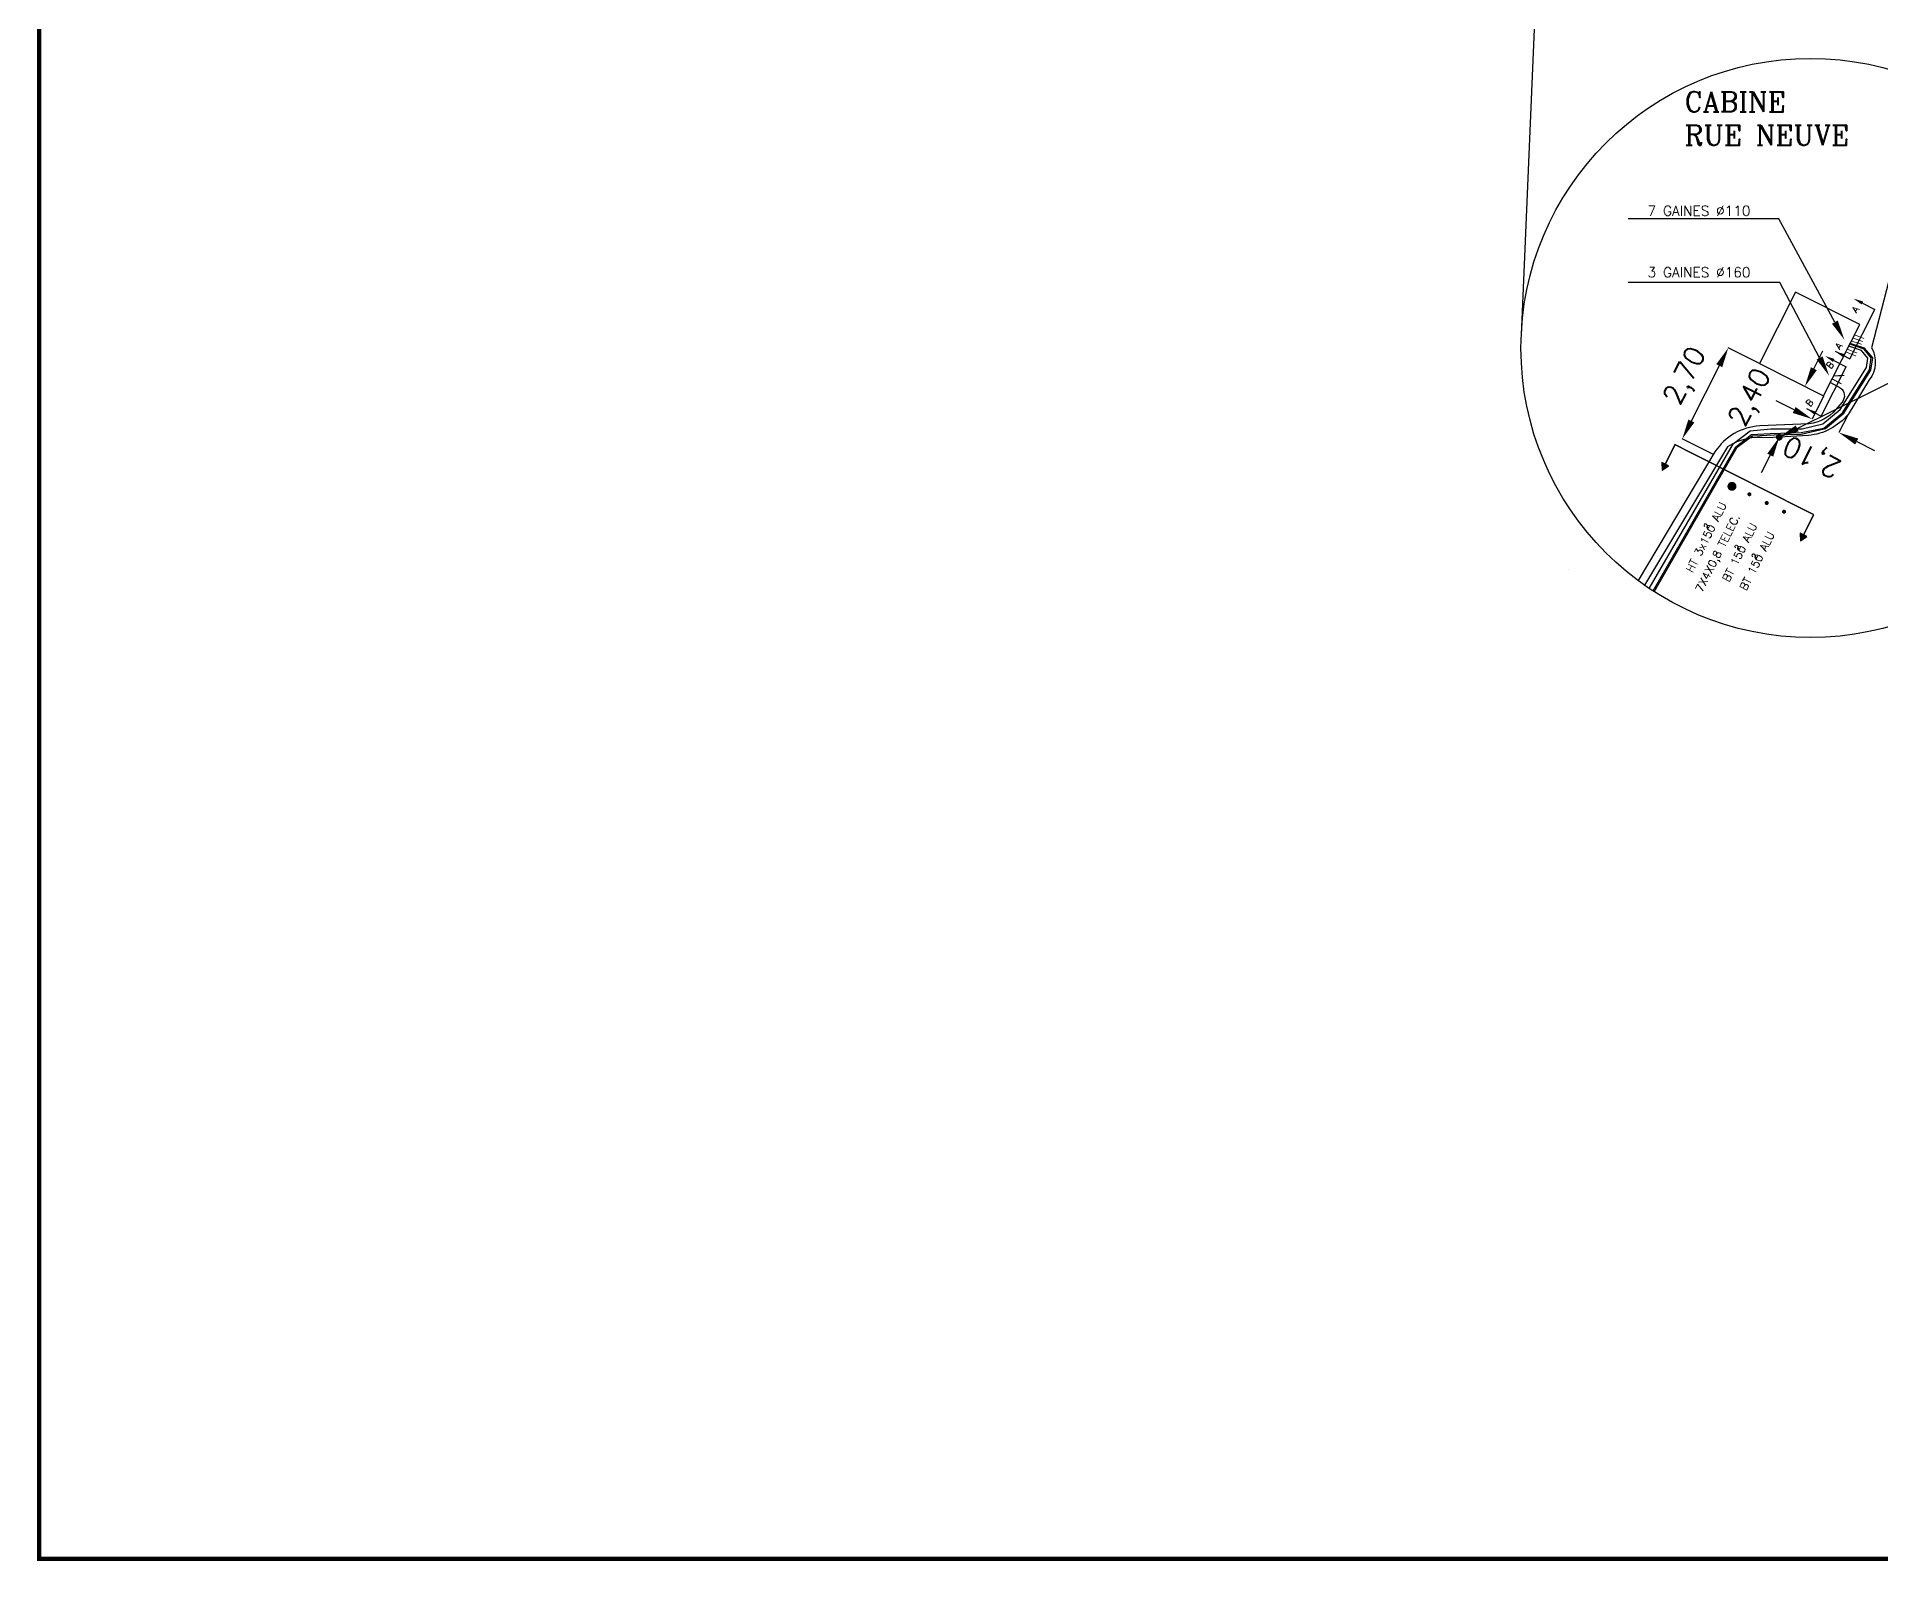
# Model space of a CAD drawing. Header units: millimetres. Extents: x 127045 to 128191, y 151549 to 152340.
# Drawn here: x 127045.2 to 127321.7, y 151549.4 to 151778 of the extents above; entities that cross this region are included whole.
import ezdxf
from ezdxf.enums import TextEntityAlignment as Align

# ---------------------------------------------------------------- set-up
doc = ezdxf.new("R2010")
doc.units = ezdxf.units.MM
doc.header["$MEASUREMENT"] = 0
doc.linetypes.add('CENTER2', pattern=[28.125, 18.75, -3.125, 3.125, -3.125])
doc.linetypes.add('M_ISOL_15', pattern=[14.5, 4, -1.5, 1.5, -1.5, 1.5, -1.5, 1.5, -1.5])
doc.layers.get('0').update_dxf_attribs({"color": 252, "linetype": 'CONTINUOUS'})
doc.layers.get('DEFPOINTS').update_dxf_attribs({"linetype": 'CONTINUOUS'})
for name, color, linetype in [('CARTOUCHE', 7, 'CONTINUOUS'), ('COT_ELEC', 7, 'CONTINUOUS'), ('DETAILS', 7, 'CONTINUOUS')]:
    doc.layers.add(name, color=color, linetype=linetype)
doc.styles.add('ROMANC', font='romanc', dxfattribs={"height": 1.5})
doc.styles.add('ROMANS', font='romans')
doc.styles.get("Standard").update_dxf_attribs({"font": 'txt.shx'})
doc.dimstyles.new('DADEL', dxfattribs={"dimtxt": 3, "dimasz": 3, "dimexe": 0, "dimexo": 0, "dimgap": 1.5, "dimtad": 0, "dimzin": 0, "dimdsep": 46, "dimtxsty": 'Standard', "dimcen": 0, "dimdle": 1.25, "dimadec": 0, "dimazin": 0, "dimtfac": 0.033333, "dimtofl": 0, "dimtmove": 2, "dimatfit": 3, "dimfxl": 0, "dimtolj": 1, "dimtzin": 0, "dimarcsym": 0})

# ---------------------------------------------------------------- blocks, each defined once
blk = doc.blocks.new('CARTOUA0')
at = {"layer": 'CARTOUCHE', "const_width": 0.68}
blk.add_lwpolyline([(949.88, 0), (0, 0), (0, 790)], dxfattribs=at)
at = {"layer": 'CARTOUCHE', "style": 'ROMANS'}
for tag, p in [('*1', (1046.5, 81)), ('*2', (1046, 74.5)), ('*3', (1046.5, 68)), ('*4', (1046.5, 61.5))]:
    blk.add_attdef(tag, text='', height=3.41, dxfattribs=at).set_placement(p, align=Align.CENTER)
for tag, p in [('NO', (1106.04, 36.62)), ('ECH', (1105.49, 30.73)), ('DAT', (1105.49, 24.88)), ('SER', (1105.49, 19.02)), ('BUR', (1105.49, 13.17)), ('APP', (1106.04, 7.22)), ('DES', (1105.49, 1.46))]:
    blk.add_attdef(tag, p, '', height=2.93, dxfattribs=at)
blk = doc.blocks.new('*D9')
at = {"color": 0, "linetype": 'ByBlock'}
for p, q in [((127303.56, 151729), (127298.9, 151731.35)), ((127297.54, 151728.67), (127293.35, 151720.37)), ((127296.66, 151715.34), (127292, 151717.7))]:
    blk.add_line(p, q, dxfattribs=at)
for points in [[(127297.1, 151728.9), (127297.99, 151728.45), (127298.9, 151731.35)], [(127292.91, 151720.6), (127293.8, 151720.15), (127292, 151717.7)]]:
    blk.add_solid(points, dxfattribs=at)
at = {"layer": 'DEFPOINTS', "color": 0, "linetype": 'ByBlock'}
for p in [(127303.56, 151729), (127292, 151717.7), (127296.66, 151715.34)]:
    blk.add_point(p, dxfattribs=at)
at = {"color": 0, "linetype": 'ByBlock'}
blk.add_text('2,70', height=3, rotation=63.2129, dxfattribs=at).set_placement((127292.26, 151727.23), align=Align.MIDDLE_CENTER)
blk = doc.blocks.new('*D10')
at = {"color": 0, "linetype": 'ByBlock'}
for p, q in [((127311.74, 151728.23), (127313.09, 151730.91)), ((127310.39, 151725.55), (127310.39, 151725.55)), ((127306.55, 151717.95), (127306.55, 151717.95)), ((127305.19, 151715.27), (127303.84, 151712.59))]:
    blk.add_line(p, q, dxfattribs=at)
for points in [[(127311.29, 151728.45), (127312.18, 151728), (127310.39, 151725.55)], [(127304.75, 151715.49), (127305.64, 151715.04), (127306.55, 151717.95)]]:
    blk.add_solid(points, dxfattribs=at)
at = {"layer": 'DEFPOINTS', "color": 0, "linetype": 'ByBlock'}
for p in [(127310.39, 151725.55), (127306.55, 151717.95), (127306.55, 151717.95)]:
    blk.add_point(p, dxfattribs=at)
at = {"color": 0, "linetype": 'ByBlock'}
blk.add_text('2,40', height=3, rotation=63.2129, dxfattribs=at).set_placement((127302.01, 151724), align=Align.MIDDLE_CENTER)
blk = doc.blocks.new('*D11')
at = {"color": 0, "linetype": 'ByBlock'}
for p, q in [((127308.78, 151722.04), (127306.1, 151723.39)), ((127313.2, 151724.13), (127311.46, 151720.68)), ((127316.86, 151721.37), (127315.48, 151718.65)), ((127318.16, 151717.3), (127320.84, 151715.95))]:
    blk.add_line(p, q, dxfattribs=at)
for points in [[(127308.55, 151721.59), (127309, 151722.48), (127311.46, 151720.68)], [(127317.94, 151716.85), (127318.39, 151717.74), (127315.48, 151718.65)]]:
    blk.add_solid(points, dxfattribs=at)
at = {"layer": 'DEFPOINTS', "color": 0, "linetype": 'ByBlock'}
for p in [(127313.2, 151724.13), (127316.86, 151721.37), (127315.48, 151718.65)]:
    blk.add_point(p, dxfattribs=at)
at = {"color": 0, "linetype": 'ByBlock'}
blk.add_text('2,10', height=3, rotation=153.2129, dxfattribs=at).set_placement((127311.39, 151714.89), align=Align.MIDDLE_CENTER)
blk = doc.blocks.new('COUPETTE')
for p, q in [((0.44, 0.25), (0, 0)), ((0.44, -0.25), (0.44, 0.25)), ((0, 0), (0.44, -0.25))]:
    blk.add_line(p, q)
at = {"const_width": 0.1}
blk.add_lwpolyline([(1.94, 0), (0.44, 0)], dxfattribs=at)
blk.add_solid([(0.44, 0.25), (0.44, -0.25), (0, 0)])
at = {"color": 1, "style": 'ROMANC'}
blk.add_attdef('COUPE', (1.5, 0.29), '', height=0.8, dxfattribs=at)

msp = doc.modelspace()

# ---------------------------------------------------------------- linework, layer by layer
at = {"layer": 'DETAILS'}
for p, q in [((127273.252, 151861.86), (127267.845, 151733.277, 38.62)), ((127306.486, 151750.71), (127283.862, 151750.71)), ((127314.883, 151735.204), (127306.486, 151750.71)), ((127306.626, 151741.166), (127283.862, 151741.166)), ((127312.604, 151729.836), (127306.626, 151741.166)), ((127309.237, 151719.276), (127326.172, 151727.637)), ((127274.899, 151698.154), (127274.899, 151698.154))]:
    msp.add_line(p, q, dxfattribs=at)
at = {"layer": 'DETAILS', "linetype": 'Continuous'}
for p, q in [((127317.14, 151729.715), (127320.89, 151737.123)), ((127319.014, 151738.073), (127320.89, 151737.123)), ((127314.911, 151730.844), (127317.14, 151729.715)), ((127312.848, 151721.105), (127316.598, 151728.513)), ((127314.722, 151729.463), (127316.598, 151728.513)), ((127310.619, 151722.234), (127312.848, 151721.105))]:
    msp.add_line(p, q, dxfattribs=at)
at = {"layer": 'DETAILS', "color": 3, "extrusion": (0.003407, 0.101393, 0.994841)}
for p, q in [((127318.89, 151730.94, 38.106), (127316.966, 151731.593)), ((127319.254, 151731.179, -5.301), (127317.122, 151731.913)), ((127319.329, 151731.281, -5.315), (127317.157, 151731.984)), ((127319.844, 151729.825, 38.216), (127318.89, 151730.94, 38.106)), ((127320.35, 151729.874, -5.172), (127319.254, 151731.179, -5.301)), ((127320.568, 151729.833, -5.172), (127319.329, 151731.281, -5.315)), ((127315.695, 151722.119, 39.015), (127319.621, 151728.385, 38.363)), ((127316.026, 151721.596, -4.313), (127320.067, 151728.045, -4.984)), ((127316.244, 151721.555, -4.313), (127320.285, 151728.004, -4.984)), ((127319.621, 151728.385, 38.363), (127319.844, 151729.825, 38.216)), ((127320.067, 151728.045, -4.984), (127320.35, 151729.874, -5.172)), ((127320.285, 151728.004, -4.984), (127320.568, 151729.833, -5.172)), ((127313.095, 151719.964, 39.244), (127315.695, 151722.119, 39.015)), ((127302.193, 151718.89, 39.391), (127305.26, 151719.215, 39.347)), ((127305.26, 151719.215, 39.347), (127309.983, 151719.195, 39.333)), ((127309.809, 151718.651, 38.62), (127313.248, 151719.293, -4.069)), ((127309.834, 151718.427, 38.62), (127313.466, 151719.251, -4.069)), ((127309.983, 151719.195, 39.333), (127313.095, 151719.964, 39.244)), ((127313.248, 151719.293, -4.069), (127316.026, 151721.596, -4.313)), ((127313.466, 151719.251, -4.069), (127316.244, 151721.555, -4.313)), ((127287.035, 151695.272, -139.463), (127299.697, 151717.018, 39.59)), ((127287.629, 151694.881, 33.344), (127300.03, 151716.49, -3.738)), ((127287.786, 151694.78, 13.482), (127300.248, 151716.449, -3.738)), ((127299.697, 151717.018, 39.59), (127302.193, 151718.89, 39.391)), ((127300.03, 151716.49, -3.738), (127302.389, 151718.377, 38.62)), ((127300.248, 151716.449, -3.738), (127302.514, 151718.148, -3.919)), ((127302.389, 151718.377, 38.62), (127305.167, 151718.493, -3.96)), ((127302.514, 151718.148, -3.919), (127305.796, 151718.324, -3.948)), ((127305.167, 151718.493, -3.96), (127309.809, 151718.651, 38.62)), ((127305.796, 151718.324, -3.948), (127309.834, 151718.427, 38.62))]:
    msp.add_line(p, q, dxfattribs=at)
at = {"layer": 'DETAILS', "color": 4, "elevation": 38.62}
msp.add_lwpolyline([(127322.971, 151741.41), (127320.376, 151731.37, -0.3052982), (127320.048, 151726.544), (127316.855, 151721.369, -0.1996801), (127310.918, 151718.208), (127306.547, 151717.948)], format="xyb", dxfattribs=at)
at = {"layer": 'DETAILS', "elevation": 38.62}
msp.add_lwpolyline([(127303.556, 151728.999), (127313.197, 151724.132), (127318.605, 151734.844), (127308.964, 151739.711)], close=True, dxfattribs=at)
at = {"layer": 'DETAILS', "color": 4, "extrusion": (0.003407, 0.101393, 0.994841)}
msp.add_lwpolyline([(-122147.497, -155108.753), (-122151.176, -155109.067), (-122153.049, -155111.908), (-122155.512, -155122.829)], dxfattribs=at)
at = {"layer": 'DETAILS', "color": 6}
for points, const_width in [([(127317.608, 151732.818), (127319.083, 151732.304)], 0.11), ([(127317.834, 151733.299), (127319.276, 151732.748)], 0.11), ([(127316.541, 151730.738), (127318.079, 151730.117)], 0.11), ([(127316.743, 151731.152), (127318.232, 151730.564)], 0.11), ([(127316.932, 151731.595), (127318.438, 151731.101)], 0.11), ([(127314.217, 151726.149), (127315.599, 151725.422)], 0.16), ([(127314.478, 151726.686), (127315.86, 151725.959)], 0.16), ([(127314.711, 151727.151), (127316.3, 151727.206)], 0.16)]:
    msp.add_lwpolyline(points, dxfattribs=dict(at, const_width=const_width))
at = {"layer": 'DETAILS', "color": 6, "const_width": 0.11, "elevation": -38.047}
for points in [[(127317.097, 151731.956), (127318.604, 151731.463)], [(127317.354, 151732.376), (127318.894, 151731.892)]]:
    msp.add_lwpolyline(points, dxfattribs=at)
at = {"layer": 'DETAILS', "color": 3, "elevation": 38.62, "flags": 128}
msp.add_lwpolyline([(127314.213, 151726.144), (127315.694, 151725.38, -0.438227), (127315.956, 151723.195), (127315.002, 151722.071, -0.1918326), (127311.047, 151719.979), (127303.613, 151719.64, 0.2383654), (127296.903, 151715.748), (127285.367, 151696.45)], format="xyb", dxfattribs=at)
at = {"layer": 'DETAILS', "color": 3, "elevation": 38.62}
msp.add_lwpolyline([(127306.547, 151717.948), (127304.791, 151717.839, 0.1764218), (127298.772, 151716.52), (127286.34, 151695.748)], format="xyb", dxfattribs=at)
at = {"layer": 'DETAILS', "linetype": 'CENTER2', "const_width": 0.2, "elevation": 38.62}
msp.add_lwpolyline([(127290.925, 151716.826), (127311.711, 151706.332)], dxfattribs=at)
at = {"layer": 'DETAILS', "color": 4, "const_width": 0.5, "elevation": 38.62}
msp.add_lwpolyline([(127306.297, 151717.948, 1), (127306.797, 151717.948, 1)], format="xyb", close=True, dxfattribs=at)
at = {"layer": 'DETAILS', "color": 3, "elevation": 38.62}
for points, const_width in [([(127299.296, 151710.279, 1), (127299.6, 151710.882, 1)], 0.675), ([(127301.937, 151709.457, 1), (127302.205, 151709.322, 1)], 0.3), ([(127304.533, 151708.147, 1), (127304.801, 151708.011, 1)], 0.3), ([(127307.129, 151706.836, 1), (127307.397, 151706.701, 1)], 0.3)]:
    msp.add_lwpolyline(points, format="xyb", close=True, dxfattribs=dict(at, const_width=const_width))
at = {"layer": 'DETAILS'}
msp.add_circle((127311.237, 151731.34, 38.62), 43.435, dxfattribs=at)
at = {"layer": 'DETAILS', "linetype": 'CENTER2'}
for points in [[(127318.901, 151737.85), (127319.127, 151738.296), (127317.676, 151738.751)], [(127314.609, 151729.24), (127314.835, 151729.686), (127313.384, 151730.14)], [(127316.136, 151729.944), (127316.362, 151730.39), (127314.911, 151730.844)], [(127311.844, 151721.333), (127312.07, 151721.779), (127310.619, 151722.234)]]:
    msp.add_solid(points, dxfattribs=at)
at = {"layer": 'DETAILS'}
for points in [[(127315.323, 151735.442), (127314.443, 151734.966), (127316.312, 151732.566)], [(127313.046, 151730.069), (127312.162, 151729.602), (127314.004, 151727.182)], [(127309.458, 151718.827), (127309.015, 151719.724), (127306.547, 151717.948)]]:
    msp.add_solid(points, dxfattribs=at)

# ---------------------------------------------------------------- block references
at = {"layer": 'CARTOUCHE', "color": 7}
msp.add_blockref('CARTOUA0', (127045.538, 151549.704), dxfattribs=at)
at = {"layer": 'DETAILS', "linetype": 'M_ISOL_15', "xscale": 2.25, "yscale": 2.25, "zscale": 2.25, "rotation": 63.21294268425734}
for p in [(127288.99, 151713.026, 38.62), (127309.74, 151702.427, 38.62)]:
    msp.add_blockref('COUPETTE', p, dxfattribs=at)

# ---------------------------------------------------------------- texts
at = {"layer": 'COT_ELEC', "linetype": 'CENTER2', "style": 'ROMANC'}
msp.add_text('A', height=1, rotation=52.60947, dxfattribs=at).set_placement((127315.615, 151731.023))
at = {"layer": 'DETAILS', "color": 7, "style": 'ROMANC'}
for s, p in [('CABINE', (127292.327, 151766.777)), ('RUE NEUVE', (127292.327, 151761.777))]:
    msp.add_text(s, height=3, dxfattribs=at).set_placement(p)
at = {"layer": 'DETAILS', "style": 'ROMANC'}
for s, p in [('7 GAINES %%c110', (127302.22, 151751.915)), ('3 GAINES %%C160', (127302.22, 151742.685))]:
    msp.add_text(s, height=1.5, dxfattribs=at).set_placement(p, align=Align.MIDDLE_RIGHT)
at = {"layer": 'DETAILS', "linetype": 'CENTER2', "style": 'ROMANC'}
for s, p in [('A', (127318.123, 151736.512)), ('B', (127314.277, 151728.097)), ('B', (127311.211, 151722.44))]:
    msp.add_text(s, height=1, rotation=52.60947, dxfattribs=at).set_placement(p)
at = {"layer": 'DETAILS', "style": 'ROMANC'}
for s, height, p in [('HT 3x150 ALU', 1.2, (127298.708, 151707.82, 38.62)), ('7X4X0,8 TELEC.', 1.2, (127300.696, 151706.007, 38.62)), ('2', 0.8, (127296.157, 151704.791, 38.62)), ('BT 150 ALU', 1.2, (127303.292, 151704.696, 38.62)), ('BT 150 ALU', 1.2, (127305.889, 151703.386, 38.62)), ('2', 0.8, (127300.783, 151701.587, 38.62)), ('2', 0.8, (127303.353, 151700.265, 38.62))]:
    msp.add_text(s, height=height, rotation=63.38206, dxfattribs=at).set_placement(p, align=Align.RIGHT)

# ---------------------------------------------------------------- dimensions: what is measured, and where the dimension line sits
at = {"layer": 'DETAILS', "color": 212}
for base, p1, p2, angle, text, picture, middle in [((127292.002, 151717.697, 38.62), (127303.556, 151728.999, 38.62), (127296.662, 151715.344, 38.62), 63.21294, '2,70', '*D9', (127292.26, 151727.233, 38.62)), ((127306.547, 151717.948, 38.62), (127310.385, 151725.551, 38.62), (127306.547, 151717.948, 38.62), 63.21294, '2,40', '*D10', (127302.005, 151723.996, 38.62)), ((127315.483, 151718.65, 38.62), (127313.197, 151724.132, 38.62), (127316.855, 151721.369, 38.62), 153.21294, '2,10', '*D11', (127311.393, 151714.886, 38.62))]:
    dim = msp.add_linear_dim(base=base, p1=p1, p2=p2, angle=angle, text=text, dimstyle='DADEL', dxfattribs=at)
    dim.commit()
    dim.dimension.update_dxf_attribs({"geometry": picture, "text_midpoint": middle, "dimtype": 128})

doc.saveas('drawing.dxf')
